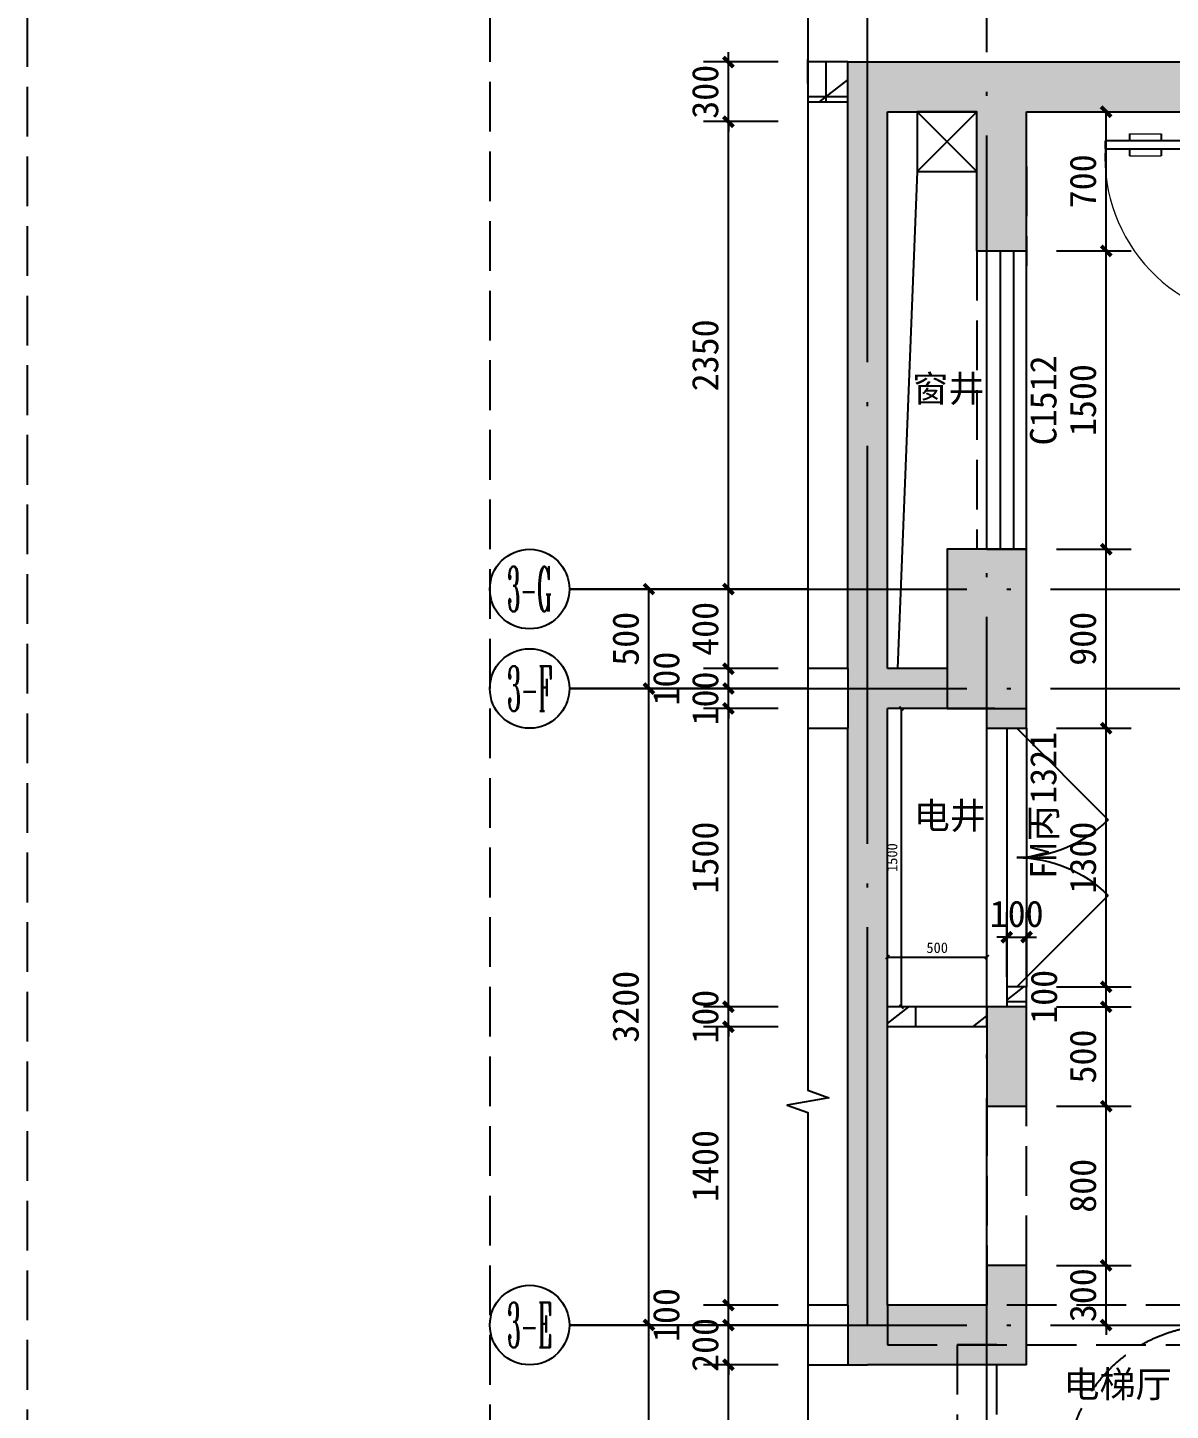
# Model space of a CAD drawing. Extents: x -10817 to 167545, y 26551 to 157048.
# Drawn here: x 433 to 6181, y 119745 to 126696 of the extents above; entities that cross this region are included whole.
import ezdxf
from ezdxf.enums import TextEntityAlignment as Align
from ezdxf.xclip import XClip

# ---------------------------------------------------------------- set-up
doc = ezdxf.new("R2010")
doc.units = 0
doc.header["$LTSCALE"] = 1000
doc.header["$MEASUREMENT"] = 0
doc.header["$XCLIPFRAME"] = 0
for name, pattern in [('3#-B1-墙体$0$DASH', [0.35, 0.25, -0.1]), ('DASH', [0.35, 0.25, -0.1]), ('DOTE', [2.42, 2, -0.2, 0.02, -0.2])]:
    doc.linetypes.add(name, pattern=pattern)
doc.layers.get('Defpoints').update_dxf_attribs({"color": 30, "linetype": 'DASH'})
for name, color, linetype in [('3#-B1-墙体$0$3#-B1$0$A-COLU-CONC-HATC', 204, 'Continuous'), ('3#-B1-墙体$0$3#-B1$0$A-DOOR', 51, 'Continuous'), ('3#-B1-墙体$0$3#-B1$0$A-WALL-CONC', 9, 'Continuous'), ('3#-B1-墙体$0$A-COLU-CONC', 7, 'Continuous'), ('3#-B1-墙体$0$A-COLU-CONC-HATC', 204, 'Continuous'), ('3#-B1-墙体$0$A-DOOR', 51, 'Continuous'), ('3#-B1-墙体$0$A-FLOR-UNDR', 177, 'Continuous'), ('3#-B1-墙体$0$A-WALL-BLOK', 131, 'Continuous'), ('3#-B1-墙体$0$A-WALL-CONC', 9, 'Continuous'), ('A-ANNO-AXIS-CIRC', 3, 'Continuous'), ('A-ANNO-AXIS-TEXT', 7, 'Continuous'), ('A-ANNO-DIMS', 3, 'Continuous'), ('A-ANNO-DOTE', 10, 'DOTE'), ('A-ANNO-SYMB', 3, 'Continuous'), ('A-ANNO-TEXT', 7, 'Continuous'), ('A-FLOR-UNDR', 177, 'Continuous'), ('AXIS_TEXT', 7, 'Continuous'), ('PUB_HATCH', 8, 'Continuous')]:
    doc.layers.add(name, color=color, linetype=linetype)
doc.styles.add('3#-B1-墙体$0$_TCH_DIM_T3', font='')
doc.styles.add('_TCH_AXIS', font='COMPLEX', dxfattribs={"bigfont": 'GBCBIG'})
doc.styles.add('_TCH_DIM', font='')
doc.styles.add('_TCH_DIM_T3', font='')
doc.styles.add('COMPLEX', font='COMPLEX')
doc.styles.get("Standard").update_dxf_attribs({"font": ''})
doc.styles.get('3#-B1-墙体$0$_TCH_DIM_T3').set_extended_font_data('SimSun')
doc.styles.get('_TCH_DIM').set_extended_font_data('SimSun')
doc.styles.get('_TCH_DIM_T3').set_extended_font_data('SimSun')
doc.styles.get('Standard').set_extended_font_data('SimSun')
doc.dimstyles.new('3#-B1-墙体$0$_TCH_ARCH&&20', dxfattribs={"dimtxt": 53.164557, "dimasz": 20, "dimexe": 50, "dimexo": 60, "dimgap": 20, "dimtad": 1, "dimdec": 0, "dimzin": 0, "dimdsep": 46, "dimtxsty": '3#-B1-墙体$0$_TCH_DIM_T3', "dimblk": '3#-B1-墙体$0$_ArchTick', "dimcen": 0.09, "dimclrt": 7, "dimazin": 2, "dimtfac": 1, "dimtdec": 0, "dimtix": 1, "dimtmove": 2, "dimatfit": 3, "dimfxl": 50, "dimtolj": 1, "dimtzin": 0, "dimarcsym": 0})
doc.dimstyles.new('_TCH_ARCH&&50', dxfattribs={"dimtxt": 132.911392, "dimasz": 50, "dimexe": 125, "dimexo": 150, "dimgap": 50, "dimtad": 1, "dimdec": 0, "dimzin": 0, "dimdsep": 46, "dimtxsty": '_TCH_DIM_T3', "dimblk": 'ARCHTICK', "dimcen": 0.09, "dimclrt": 7, "dimazin": 2, "dimtfac": 1, "dimtdec": 0, "dimtix": 1, "dimtmove": 2, "dimatfit": 3, "dimfxl": 50, "dimtolj": 1, "dimtzin": 0, "dimarcsym": 0})
pattern_1 = [(0, (0, 0), (0, 350), []), (37.875, (400, 0), (-169.6153, 218.0767), []), (90, (400, 0), (-450, 3e-14), [])]

# ---------------------------------------------------------------- blocks, each defined once
blk = doc.blocks.new('3#-B1-墙体$0$_ArchTick')
at = {"color": 0, "linetype": 'ByBlock', "const_width": 0.4}
blk.add_lwpolyline([(-0.5, -0.5), (0.5, 0.5)], dxfattribs=at)
blk = doc.blocks.new('*D1960')
at = {"layer": 'Defpoints', "color": 0, "linetype": 'Continuous', "lineweight": -2, "transparency": 16777216}
for p, q in [((29700, -1540), (29700, -1300)), ((30200, -1540), (30200, -1300)), ((29700, -1350), (30200, -1350))]:
    blk.add_line(p, q, dxfattribs=at)
at = {"layer": 'Defpoints', "color": 0, "linetype": 'Continuous', "transparency": 16777216}
for p in [(30200, -1350), (29700, -1600), (30200, -1600)]:
    blk.add_point(p, dxfattribs=at)
at = {"layer": 'Defpoints', "color": 0, "linetype": 'Continuous', "lineweight": -2, "transparency": 16777216, "xscale": 20, "yscale": 20, "zscale": 20, "rotation": 180}
blk.add_blockref('3#-B1-墙体$0$_ArchTick', (29700, -1350), dxfattribs=at)
at = {"layer": 'Defpoints', "color": 0, "linetype": 'Continuous', "lineweight": -2, "transparency": 16777216, "xscale": 20, "yscale": 20, "zscale": 20}
blk.add_blockref('3#-B1-墙体$0$_ArchTick', (30200, -1350), dxfattribs=at)
at = {"layer": 'Defpoints', "color": 7, "linetype": 'Continuous', "transparency": 16777216, "insert": (29950, -1303.4), "char_height": 53.16, "attachment_point": 5, "style": '3#-B1-墙体$0$_TCH_DIM_T3'}
blk.add_mtext('\\A1;500', dxfattribs=at)
blk = doc.blocks.new('*D1961')
at = {"layer": 'Defpoints', "color": 0, "linetype": 'Continuous', "lineweight": -2, "transparency": 16777216}
for p, q in [((30240, -100), (29720, -100)), ((29770, -1600), (29770, -100)), ((30240, -1600), (29720, -1600))]:
    blk.add_line(p, q, dxfattribs=at)
at = {"layer": 'Defpoints', "color": 0, "linetype": 'Continuous', "transparency": 16777216}
for p in [(29770, -100), (30300, -100), (30300, -1600)]:
    blk.add_point(p, dxfattribs=at)
at = {"layer": 'Defpoints', "color": 0, "linetype": 'Continuous', "lineweight": -2, "transparency": 16777216, "xscale": 20, "yscale": 20, "zscale": 20}
for p, rotation in [((29770, -100), 90), ((29770, -1600), 270)]:
    blk.add_blockref('3#-B1-墙体$0$_ArchTick', p, dxfattribs=dict(at, rotation=rotation))
at = {"layer": 'Defpoints', "color": 7, "linetype": 'Continuous', "transparency": 16777216, "insert": (29723.4, -850), "char_height": 53.16, "attachment_point": 5, "rotation": 90, "style": '3#-B1-墙体$0$_TCH_DIM_T3'}
blk.add_mtext('\\A1;1500', dxfattribs=at)
blk = doc.blocks.new('3#-B1-墙体$0$3#-B1$0$$DorLib2D$00000009')
for p, q in [((0.4129, 0.9053), (0.4129, 0.0807)), ((0.4541, 0.9053), (0.4129, 0.9053)), ((0.4541, 0.0807), (0.4541, 0.9053)), ((0.4129, 0.7822), (0.378, 0.7822)), ((0.489, 0.7822), (0.4541, 0.7822)), ((0.4129, 0.6235), (0.378, 0.6235)), ((0.489, 0.6235), (0.4541, 0.6235)), ((-0.4941, 0.0807), (-0.4529, 0.0807)), ((-0.4941, -0.0018), (-0.4941, 0.0807)), ((-0.4529, 0.0807), (-0.4529, 0.0395)), ((0.4129, 0.0807), (0.4541, 0.0807)), ((0.4953, 0.0807), (0.4541, 0.0807)), ((0.4541, 0.0807), (0.4541, 0.0395)), ((0.4953, -0.0018), (0.4953, 0.0807)), ((-0.4529, 0.0395), (-0.4117, 0.0395)), ((-0.4117, 0.0395), (-0.4117, -0.0018)), ((0.4541, 0.0395), (0.4129, 0.0395)), ((0.4129, 0.0395), (0.4129, -0.0018)), ((-0.4941, -0.0018), (-0.4941, -0.0018)), ((-0.4117, -0.0018), (-0.4941, -0.0018)), ((0.4129, -0.0018), (0.4953, -0.0018)), ((0.4953, -0.0018), (0.4953, -0.0018))]:
    blk.add_line(p, q)
at = {"lineweight": 13}
for p, q in [((0.378, 0.7822), (0.378, 0.6235)), ((0.489, 0.7822), (0.489, 0.6235))]:
    blk.add_line(p, q, dxfattribs=at)
blk.add_arc((0.3716, 0.0817), 0.8246, 87.13397, 180.07167, dxfattribs=at)
blk = doc.blocks.new('_FZH')
blk.add_lwpolyline([(-0.5, -0.5), (0.5, -0.5), (0.5, 0.5), (-0.5, 0.5)], close=True)
at = {"layer": 'PUB_HATCH'}
blk.add_solid([(-0.5, -0.5), (0.5, -0.5), (-0.5, 0.5), (0.5, 0.5)], dxfattribs=at)
blk = doc.blocks.new('3#-B1-墙体$0$3#-B1$0$$DorLib2D$00000011')
for p, q in [((-0.4667, 0.4709), (-0.4667, -0.0625)), ((-0.4667, 0.4709), (-0.4333, 0.4709)), ((-0.4333, 0.4709), (-0.4333, 0.0042)), ((0.4333, 0.4709), (0.4333, 0.0042)), ((0.4667, 0.4709), (0.4333, 0.4709)), ((0.4667, 0.4709), (0.4667, -0.0625)), ((-0.4833, 0.3962), (-0.4667, 0.3962)), ((-0.4167, 0.3962), (-0.4333, 0.3962)), ((0.4167, 0.3962), (0.4333, 0.3962)), ((0.4833, 0.3962), (0.4667, 0.3962)), ((-0.4833, 0.2346), (-0.4667, 0.2346)), ((-0.4167, 0.2346), (-0.4333, 0.2346)), ((0.4167, 0.2346), (0.4333, 0.2346)), ((0.4833, 0.2346), (0.4667, 0.2346)), ((-0.5, 0.0042), (-0.4333, 0.0042)), ((-0.5, 0.0042), (-0.5, -0.0625)), ((0.5, 0.0042), (0.4333, 0.0042)), ((0.5, 0.0042), (0.5, -0.0625)), ((-0.5, -0.0625), (-0.4667, -0.0625)), ((0.5, -0.0625), (0.4667, -0.0625))]:
    blk.add_line(p, q)
at = {"lineweight": 13}
for p, q in [((-0.4833, 0.3962), (-0.4833, 0.2346)), ((-0.4167, 0.3962), (-0.4167, 0.2346)), ((0.4167, 0.3962), (0.4167, 0.2346)), ((0.4833, 0.3962), (0.4833, 0.2346))]:
    blk.add_line(p, q, dxfattribs=at)
for centre, start, end in [((-0.4667, 0.0042), 0, 85.904), ((0.4667, 0.0042), 94.096, 180)]:
    blk.add_arc(centre, 0.4667, start, end, dxfattribs=at)
blk = doc.blocks.new('3#-B1-墙体$0$3#-B1$0$$DorLib2D$00000116')
at = {"color": 0}
for p, q in [((-0.5, 0), (-0.1464, 0.3536)), ((0.5, 0), (0.1464, 0.3536))]:
    blk.add_line(p, q, dxfattribs=at)
for centre, start, end in [((-0.5, 0), 0, 45), ((0.5, 0), 135, 180)]:
    blk.add_arc(centre, 0.5, start, end, dxfattribs=at)
blk = doc.blocks.new('3#-B1-墙体$0$3#-B1$0$$TCHSYS$WIN2D')
for p, q in [((-0.5, 0.5), (0.5, 0.5)), ((-0.5, 0.5), (-0.5, -0.5)), ((0.5, 0.5), (0.5, -0.5)), ((0.5, 0.1667), (-0.5, 0.1667)), ((0.5, -0.1667), (-0.5, -0.1667)), ((-0.5, -0.5), (0.5, -0.5))]:
    blk.add_line(p, q)
blk = doc.blocks.new('A$C60AE0A12')
at = {"layer": 'A-ANNO-DIMS'}
blk.add_lwpolyline([(-534.1, 423.4), (534.1, 1476.6)], dxfattribs=at)
for points in [[(462.9, 1406.4, 33, 0, 0), (534.1, 1476.6, 0, 0, 0)], [(-462.9, 493.6, 33, 0, 0), (-534.1, 423.4, 0, 0, 0)]]:
    blk.add_lwpolyline(points, format="xyseb", dxfattribs=at)
at = {"layer": 'A-FLOR-UNDR', "linetype": 'DASH'}
blk.add_circle((0, 950, 0), 750, dxfattribs=at)
at = {"layer": 'A-ANNO-DIMS', "color": 7, "style": '_TCH_DIM'}
blk.add_text('D=1500', height=132.91, rotation=44.59468, dxfattribs=at).set_placement((-232, 791.5, 0))
blk = doc.blocks.new('_ArchTick')
at = {"color": 0, "linetype": 'ByBlock', "const_width": 0.4}
blk.add_lwpolyline([(-0.5, -0.5), (0.5, 0.5)], dxfattribs=at)
blk = doc.blocks.new('*D3394')
at = {"layer": 'A-ANNO-DIMS', "color": 0, "lineweight": -2, "transparency": 16777216}
for p, q in [((3808.1, 120173.5), (3433.1, 120173.5)), ((3558.1, 118573.5), (3558.1, 120173.5)), ((3808.1, 118573.5), (3433.1, 118573.5))]:
    blk.add_line(p, q, dxfattribs=at)
at = {"layer": 'Defpoints', "color": 0, "transparency": 16777216}
for p in [(3558.1, 120173.5), (3958.1, 120173.5), (3958.1, 118573.5)]:
    blk.add_point(p, dxfattribs=at)
at = {"layer": 'A-ANNO-DIMS', "color": 0, "lineweight": -2, "transparency": 16777216, "xscale": 50, "yscale": 50, "zscale": 50}
for p, rotation in [((3558.1, 120173.5), 90), ((3558.1, 118573.5), 270)]:
    blk.add_blockref('_ArchTick', p, dxfattribs=dict(at, rotation=rotation))
at = {"layer": 'A-ANNO-DIMS', "color": 7, "transparency": 16777216, "insert": (3441.7, 119373.5), "char_height": 132.91, "attachment_point": 5, "rotation": 90, "style": '_TCH_DIM_T3'}
blk.add_mtext('\\A1;1600', dxfattribs=at)
blk = doc.blocks.new('*D3395')
at = {"layer": 'A-ANNO-DIMS', "color": 0, "lineweight": -2, "transparency": 16777216}
for p, q in [((3808.1, 123373.5), (3433.1, 123373.5)), ((3558.1, 120173.5), (3558.1, 123373.5)), ((3808.1, 120173.5), (3433.1, 120173.5))]:
    blk.add_line(p, q, dxfattribs=at)
at = {"layer": 'Defpoints', "color": 0, "transparency": 16777216}
for p in [(3558.1, 123373.5), (3958.1, 123373.5), (3958.1, 120173.5)]:
    blk.add_point(p, dxfattribs=at)
at = {"layer": 'A-ANNO-DIMS', "color": 0, "lineweight": -2, "transparency": 16777216, "xscale": 50, "yscale": 50, "zscale": 50}
for p, rotation in [((3558.1, 123373.5), 90), ((3558.1, 120173.5), 270)]:
    blk.add_blockref('_ArchTick', p, dxfattribs=dict(at, rotation=rotation))
at = {"layer": 'A-ANNO-DIMS', "color": 7, "transparency": 16777216, "insert": (3441.7, 121773.5), "char_height": 132.91, "attachment_point": 5, "rotation": 90, "style": '_TCH_DIM_T3'}
blk.add_mtext('\\A1;3200', dxfattribs=at)
blk = doc.blocks.new('*D3396')
at = {"layer": 'A-ANNO-DIMS', "color": 0, "lineweight": -2, "transparency": 16777216}
for p, q in [((3808.1, 123873.5), (3433.1, 123873.5)), ((3558.1, 123373.5), (3558.1, 123873.5)), ((3808.1, 123373.5), (3433.1, 123373.5))]:
    blk.add_line(p, q, dxfattribs=at)
at = {"layer": 'Defpoints', "color": 0, "transparency": 16777216}
for p in [(3558.1, 123873.5), (3958.1, 123873.5), (3958.1, 123373.5)]:
    blk.add_point(p, dxfattribs=at)
at = {"layer": 'A-ANNO-DIMS', "color": 0, "lineweight": -2, "transparency": 16777216, "xscale": 50, "yscale": 50, "zscale": 50}
for p, rotation in [((3558.1, 123873.5), 90), ((3558.1, 123373.5), 270)]:
    blk.add_blockref('_ArchTick', p, dxfattribs=dict(at, rotation=rotation))
at = {"layer": 'A-ANNO-DIMS', "color": 7, "transparency": 16777216, "insert": (3441.7, 123623.5), "char_height": 132.91, "attachment_point": 5, "rotation": 90, "style": '_TCH_DIM_T3'}
blk.add_mtext('\\A1;500', dxfattribs=at)
blk = doc.blocks.new('*D3435')
at = {"layer": 'A-ANNO-DIMS', "color": 0, "lineweight": -2, "transparency": 16777216}
for p, q in [((4208.1, 119973.5), (3833.1, 119973.5)), ((3958.1, 118673.5), (3958.1, 119973.5)), ((4208.1, 118673.5), (3833.1, 118673.5))]:
    blk.add_line(p, q, dxfattribs=at)
at = {"layer": 'Defpoints', "color": 0, "transparency": 16777216}
for p in [(3958.1, 119973.5), (4358.1, 119973.5), (4358.1, 118673.5)]:
    blk.add_point(p, dxfattribs=at)
at = {"layer": 'A-ANNO-DIMS', "color": 0, "lineweight": -2, "transparency": 16777216, "xscale": 50, "yscale": 50, "zscale": 50}
for p, rotation in [((3958.1, 119973.5), 90), ((3958.1, 118673.5), 270)]:
    blk.add_blockref('_ArchTick', p, dxfattribs=dict(at, rotation=rotation))
at = {"layer": 'A-ANNO-DIMS', "color": 7, "transparency": 16777216, "insert": (3841.7, 119323.5), "char_height": 132.91, "attachment_point": 5, "rotation": 90, "style": '_TCH_DIM_T3'}
blk.add_mtext('\\A1;1300', dxfattribs=at)
blk = doc.blocks.new('*D3436')
at = {"layer": 'A-ANNO-DIMS', "color": 0, "lineweight": -2, "transparency": 16777216}
for p, q in [((3958.1, 120173.5), (3958.1, 120223.5)), ((4208.1, 120173.5), (3833.1, 120173.5)), ((3958.1, 119973.5), (3958.1, 120173.5)), ((4208.1, 119973.5), (3833.1, 119973.5)), ((3958.1, 119973.5), (3958.1, 119923.5))]:
    blk.add_line(p, q, dxfattribs=at)
at = {"layer": 'Defpoints', "color": 0, "transparency": 16777216}
for p in [(3958.1, 120173.5), (4358.1, 120173.5), (4358.1, 119973.5)]:
    blk.add_point(p, dxfattribs=at)
at = {"layer": 'A-ANNO-DIMS', "color": 0, "lineweight": -2, "transparency": 16777216, "xscale": 50, "yscale": 50, "zscale": 50}
for p, rotation in [((3958.1, 120173.5), 270), ((3958.1, 119973.5), 90)]:
    blk.add_blockref('_ArchTick', p, dxfattribs=dict(at, rotation=rotation))
at = {"layer": 'A-ANNO-DIMS', "color": 7, "transparency": 16777216, "insert": (3841.7, 120073.5), "char_height": 132.91, "attachment_point": 5, "rotation": 90, "style": '_TCH_DIM_T3'}
blk.add_mtext('\\A1;200', dxfattribs=at)
blk = doc.blocks.new('*D3437')
at = {"layer": 'A-ANNO-DIMS', "color": 0, "lineweight": -2, "transparency": 16777216}
for p, q in [((4208.1, 120273.5), (3833.1, 120273.5)), ((3958.1, 120173.5), (3958.1, 120273.5)), ((4208.1, 120173.5), (3833.1, 120173.5))]:
    blk.add_line(p, q, dxfattribs=at)
at = {"layer": 'Defpoints', "color": 0, "transparency": 16777216}
for p in [(3958.1, 120273.5), (4358.1, 120273.5), (4358.1, 120173.5)]:
    blk.add_point(p, dxfattribs=at)
at = {"layer": 'A-ANNO-DIMS', "color": 0, "lineweight": -2, "transparency": 16777216, "xscale": 50, "yscale": 50, "zscale": 50}
for p, rotation in [((3958.1, 120273.5), 90), ((3958.1, 120173.5), 270)]:
    blk.add_blockref('_ArchTick', p, dxfattribs=dict(at, rotation=rotation))
at = {"layer": 'A-ANNO-DIMS', "color": 7, "transparency": 16777216, "insert": (3645.6, 120223.5), "char_height": 132.91, "attachment_point": 5, "rotation": 90, "style": '_TCH_DIM_T3'}
blk.add_mtext('\\A1;100', dxfattribs=at)
blk = doc.blocks.new('*D3438')
at = {"layer": 'A-ANNO-DIMS', "color": 0, "lineweight": -2, "transparency": 16777216}
for p, q in [((4208.1, 121673.5), (3833.1, 121673.5)), ((3958.1, 120273.5), (3958.1, 121673.5)), ((4208.1, 120273.5), (3833.1, 120273.5))]:
    blk.add_line(p, q, dxfattribs=at)
at = {"layer": 'Defpoints', "color": 0, "transparency": 16777216}
for p in [(3958.1, 121673.5), (4358.1, 121673.5), (4358.1, 120273.5)]:
    blk.add_point(p, dxfattribs=at)
at = {"layer": 'A-ANNO-DIMS', "color": 0, "lineweight": -2, "transparency": 16777216, "xscale": 50, "yscale": 50, "zscale": 50}
for p, rotation in [((3958.1, 121673.5), 90), ((3958.1, 120273.5), 270)]:
    blk.add_blockref('_ArchTick', p, dxfattribs=dict(at, rotation=rotation))
at = {"layer": 'A-ANNO-DIMS', "color": 7, "transparency": 16777216, "insert": (3841.7, 120973.5), "char_height": 132.91, "attachment_point": 5, "rotation": 90, "style": '_TCH_DIM_T3'}
blk.add_mtext('\\A1;1400', dxfattribs=at)
blk = doc.blocks.new('*D3439')
at = {"layer": 'A-ANNO-DIMS', "color": 0, "lineweight": -2, "transparency": 16777216}
for p, q in [((3958.1, 121773.5), (3958.1, 121823.5)), ((4208.1, 121773.5), (3833.1, 121773.5)), ((3958.1, 121673.5), (3958.1, 121773.5)), ((4208.1, 121673.5), (3833.1, 121673.5)), ((3958.1, 121673.5), (3958.1, 121623.5))]:
    blk.add_line(p, q, dxfattribs=at)
at = {"layer": 'Defpoints', "color": 0, "transparency": 16777216}
for p in [(3958.1, 121773.5), (4358.1, 121773.5), (4358.1, 121673.5)]:
    blk.add_point(p, dxfattribs=at)
at = {"layer": 'A-ANNO-DIMS', "color": 0, "lineweight": -2, "transparency": 16777216, "xscale": 50, "yscale": 50, "zscale": 50}
for p, rotation in [((3958.1, 121773.5), 270), ((3958.1, 121673.5), 90)]:
    blk.add_blockref('_ArchTick', p, dxfattribs=dict(at, rotation=rotation))
at = {"layer": 'A-ANNO-DIMS', "color": 7, "transparency": 16777216, "insert": (3841.7, 121723.5), "char_height": 132.91, "attachment_point": 5, "rotation": 90, "style": '_TCH_DIM_T3'}
blk.add_mtext('\\A1;100', dxfattribs=at)
blk = doc.blocks.new('*D3440')
at = {"layer": 'A-ANNO-DIMS', "color": 0, "lineweight": -2, "transparency": 16777216}
for p, q in [((4208.1, 123273.5), (3833.1, 123273.5)), ((3958.1, 121773.5), (3958.1, 123273.5)), ((4208.1, 121773.5), (3833.1, 121773.5))]:
    blk.add_line(p, q, dxfattribs=at)
at = {"layer": 'Defpoints', "color": 0, "transparency": 16777216}
for p in [(3958.1, 123273.5), (4358.1, 123273.5), (4358.1, 121773.5)]:
    blk.add_point(p, dxfattribs=at)
at = {"layer": 'A-ANNO-DIMS', "color": 0, "lineweight": -2, "transparency": 16777216, "xscale": 50, "yscale": 50, "zscale": 50}
for p, rotation in [((3958.1, 123273.5), 90), ((3958.1, 121773.5), 270)]:
    blk.add_blockref('_ArchTick', p, dxfattribs=dict(at, rotation=rotation))
at = {"layer": 'A-ANNO-DIMS', "color": 7, "transparency": 16777216, "insert": (3841.7, 122523.5), "char_height": 132.91, "attachment_point": 5, "rotation": 90, "style": '_TCH_DIM_T3'}
blk.add_mtext('\\A1;1500', dxfattribs=at)
blk = doc.blocks.new('*D3441')
at = {"layer": 'A-ANNO-DIMS', "color": 0, "lineweight": -2, "transparency": 16777216}
for p, q in [((3958.1, 123373.5), (3958.1, 123423.5)), ((4208.1, 123373.5), (3833.1, 123373.5)), ((3958.1, 123273.5), (3958.1, 123373.5)), ((4208.1, 123273.5), (3833.1, 123273.5)), ((3958.1, 123273.5), (3958.1, 123223.5))]:
    blk.add_line(p, q, dxfattribs=at)
at = {"layer": 'Defpoints', "color": 0, "transparency": 16777216}
for p in [(3958.1, 123373.5), (4358.1, 123373.5), (4358.1, 123273.5)]:
    blk.add_point(p, dxfattribs=at)
at = {"layer": 'A-ANNO-DIMS', "color": 0, "lineweight": -2, "transparency": 16777216, "xscale": 50, "yscale": 50, "zscale": 50}
for p, rotation in [((3958.1, 123373.5), 270), ((3958.1, 123273.5), 90)]:
    blk.add_blockref('_ArchTick', p, dxfattribs=dict(at, rotation=rotation))
at = {"layer": 'A-ANNO-DIMS', "color": 7, "transparency": 16777216, "insert": (3841.7, 123323.5), "char_height": 132.91, "attachment_point": 5, "rotation": 90, "style": '_TCH_DIM_T3'}
blk.add_mtext('\\A1;100', dxfattribs=at)
blk = doc.blocks.new('*D3442')
at = {"layer": 'A-ANNO-DIMS', "color": 0, "lineweight": -2, "transparency": 16777216}
for p, q in [((4208.1, 123473.5), (3833.1, 123473.5)), ((3958.1, 123373.5), (3958.1, 123473.5)), ((4208.1, 123373.5), (3833.1, 123373.5))]:
    blk.add_line(p, q, dxfattribs=at)
at = {"layer": 'Defpoints', "color": 0, "transparency": 16777216}
for p in [(3958.1, 123473.5), (4358.1, 123473.5), (4358.1, 123373.5)]:
    blk.add_point(p, dxfattribs=at)
at = {"layer": 'A-ANNO-DIMS', "color": 0, "lineweight": -2, "transparency": 16777216, "xscale": 50, "yscale": 50, "zscale": 50}
for p, rotation in [((3958.1, 123473.5), 90), ((3958.1, 123373.5), 270)]:
    blk.add_blockref('_ArchTick', p, dxfattribs=dict(at, rotation=rotation))
at = {"layer": 'A-ANNO-DIMS', "color": 7, "transparency": 16777216, "insert": (3645.6, 123423.5), "char_height": 132.91, "attachment_point": 5, "rotation": 90, "style": '_TCH_DIM_T3'}
blk.add_mtext('\\A1;100', dxfattribs=at)
blk = doc.blocks.new('*D3443')
at = {"layer": 'A-ANNO-DIMS', "color": 0, "lineweight": -2, "transparency": 16777216}
for p, q in [((4208.1, 123873.5), (3833.1, 123873.5)), ((3958.1, 123473.5), (3958.1, 123873.5)), ((4208.1, 123473.5), (3833.1, 123473.5))]:
    blk.add_line(p, q, dxfattribs=at)
at = {"layer": 'Defpoints', "color": 0, "transparency": 16777216}
for p in [(3958.1, 123873.5), (4358.1, 123873.5), (4358.1, 123473.5)]:
    blk.add_point(p, dxfattribs=at)
at = {"layer": 'A-ANNO-DIMS', "color": 0, "lineweight": -2, "transparency": 16777216, "xscale": 50, "yscale": 50, "zscale": 50}
for p, rotation in [((3958.1, 123873.5), 90), ((3958.1, 123473.5), 270)]:
    blk.add_blockref('_ArchTick', p, dxfattribs=dict(at, rotation=rotation))
at = {"layer": 'A-ANNO-DIMS', "color": 7, "transparency": 16777216, "insert": (3841.7, 123673.5), "char_height": 132.91, "attachment_point": 5, "rotation": 90, "style": '_TCH_DIM_T3'}
blk.add_mtext('\\A1;400', dxfattribs=at)
blk = doc.blocks.new('*D3444')
at = {"layer": 'A-ANNO-DIMS', "color": 0, "lineweight": -2, "transparency": 16777216}
for p, q in [((4208.1, 126223.5), (3833.1, 126223.5)), ((3958.1, 123873.5), (3958.1, 126223.5)), ((4208.1, 123873.5), (3833.1, 123873.5))]:
    blk.add_line(p, q, dxfattribs=at)
at = {"layer": 'Defpoints', "color": 0, "transparency": 16777216}
for p in [(3958.1, 126223.5), (4358.1, 126223.5), (4358.1, 123873.5)]:
    blk.add_point(p, dxfattribs=at)
at = {"layer": 'A-ANNO-DIMS', "color": 0, "lineweight": -2, "transparency": 16777216, "xscale": 50, "yscale": 50, "zscale": 50}
for p, rotation in [((3958.1, 126223.5), 90), ((3958.1, 123873.5), 270)]:
    blk.add_blockref('_ArchTick', p, dxfattribs=dict(at, rotation=rotation))
at = {"layer": 'A-ANNO-DIMS', "color": 7, "transparency": 16777216, "insert": (3841.7, 125048.5), "char_height": 132.91, "attachment_point": 5, "rotation": 90, "style": '_TCH_DIM_T3'}
blk.add_mtext('\\A1;2350', dxfattribs=at)
blk = doc.blocks.new('*D3445')
at = {"layer": 'A-ANNO-DIMS', "color": 0, "lineweight": -2, "transparency": 16777216}
for p, q in [((4208.1, 126523.5), (3833.1, 126523.5)), ((3958.1, 126523.5), (3958.1, 126573.5)), ((3958.1, 126223.5), (3958.1, 126523.5)), ((4208.1, 126223.5), (3833.1, 126223.5)), ((3958.1, 126223.5), (3958.1, 126173.5))]:
    blk.add_line(p, q, dxfattribs=at)
at = {"layer": 'Defpoints', "color": 0, "transparency": 16777216}
for p in [(3958.1, 126523.5), (4358.1, 126523.5), (4358.1, 126223.5)]:
    blk.add_point(p, dxfattribs=at)
at = {"layer": 'A-ANNO-DIMS', "color": 0, "lineweight": -2, "transparency": 16777216, "xscale": 50, "yscale": 50, "zscale": 50}
for p, rotation in [((3958.1, 126523.5), 270), ((3958.1, 126223.5), 90)]:
    blk.add_blockref('_ArchTick', p, dxfattribs=dict(at, rotation=rotation))
at = {"layer": 'A-ANNO-DIMS', "color": 7, "transparency": 16777216, "insert": (3841.7, 126373.5), "char_height": 132.91, "attachment_point": 5, "rotation": 90, "style": '_TCH_DIM_T3'}
blk.add_mtext('\\A1;300', dxfattribs=at)
blk = doc.blocks.new('*D3446')
at = {"layer": 'A-ANNO-DIMS', "color": 0, "lineweight": -2, "transparency": 16777216}
for p, q in [((5358.1, 121923.5), (5358.1, 122248.5)), ((5458.1, 121923.5), (5458.1, 122248.5)), ((5358.1, 122123.5), (5308.1, 122123.5)), ((5358.1, 122123.5), (5458.1, 122123.5)), ((5458.1, 122123.5), (5508.1, 122123.5))]:
    blk.add_line(p, q, dxfattribs=at)
at = {"layer": 'Defpoints', "color": 0, "transparency": 16777216}
for p in [(5458.1, 122123.5), (5358.1, 121773.5), (5458.1, 121773.5)]:
    blk.add_point(p, dxfattribs=at)
at = {"layer": 'A-ANNO-DIMS', "color": 0, "lineweight": -2, "transparency": 16777216, "xscale": 50, "yscale": 50, "zscale": 50}
blk.add_blockref('_ArchTick', (5358.1, 122123.5), dxfattribs=at)
at = {"layer": 'A-ANNO-DIMS', "color": 0, "lineweight": -2, "transparency": 16777216, "xscale": 50, "yscale": 50, "zscale": 50, "rotation": 180}
blk.add_blockref('_ArchTick', (5458.1, 122123.5), dxfattribs=at)
at = {"layer": 'A-ANNO-DIMS', "color": 7, "transparency": 16777216, "insert": (5408.1, 122240), "char_height": 132.91, "attachment_point": 5, "style": '_TCH_DIM_T3'}
blk.add_mtext('\\A1;100', dxfattribs=at)
blk = doc.blocks.new('*D3447')
at = {"layer": 'A-ANNO-DIMS', "color": 0, "lineweight": -2, "transparency": 16777216}
for p, q in [((5608.1, 120473.5), (5983.1, 120473.5)), ((5858.1, 120473.5), (5858.1, 120523.5)), ((5858.1, 120173.5), (5858.1, 120473.5)), ((5608.1, 120173.5), (5983.1, 120173.5)), ((5858.1, 120173.5), (5858.1, 120123.5))]:
    blk.add_line(p, q, dxfattribs=at)
at = {"layer": 'Defpoints', "color": 0, "transparency": 16777216}
for p in [(5458.1, 120473.5), (5858.1, 120473.5), (5458.1, 120173.5)]:
    blk.add_point(p, dxfattribs=at)
at = {"layer": 'A-ANNO-DIMS', "color": 0, "lineweight": -2, "transparency": 16777216, "xscale": 50, "yscale": 50, "zscale": 50}
for p, rotation in [((5858.1, 120473.5), 270), ((5858.1, 120173.5), 90)]:
    blk.add_blockref('_ArchTick', p, dxfattribs=dict(at, rotation=rotation))
at = {"layer": 'A-ANNO-DIMS', "color": 7, "transparency": 16777216, "insert": (5741.7, 120323.5), "char_height": 132.91, "attachment_point": 5, "rotation": 90, "style": '_TCH_DIM_T3'}
blk.add_mtext('\\A1;300', dxfattribs=at)
blk = doc.blocks.new('*D3448')
at = {"layer": 'A-ANNO-DIMS', "color": 0, "lineweight": -2, "transparency": 16777216}
for p, q in [((5608.1, 121273.5), (5983.1, 121273.5)), ((5858.1, 120473.5), (5858.1, 121273.5)), ((5608.1, 120473.5), (5983.1, 120473.5))]:
    blk.add_line(p, q, dxfattribs=at)
at = {"layer": 'Defpoints', "color": 0, "transparency": 16777216}
for p in [(5458.1, 121273.5), (5858.1, 121273.5), (5458.1, 120473.5)]:
    blk.add_point(p, dxfattribs=at)
at = {"layer": 'A-ANNO-DIMS', "color": 0, "lineweight": -2, "transparency": 16777216, "xscale": 50, "yscale": 50, "zscale": 50}
for p, rotation in [((5858.1, 121273.5), 90), ((5858.1, 120473.5), 270)]:
    blk.add_blockref('_ArchTick', p, dxfattribs=dict(at, rotation=rotation))
at = {"layer": 'A-ANNO-DIMS', "color": 7, "transparency": 16777216, "insert": (5741.7, 120873.5), "char_height": 132.91, "attachment_point": 5, "rotation": 90, "style": '_TCH_DIM_T3'}
blk.add_mtext('\\A1;800', dxfattribs=at)
blk = doc.blocks.new('*D3449')
at = {"layer": 'A-ANNO-DIMS', "color": 0, "lineweight": -2, "transparency": 16777216}
for p, q in [((5608.1, 121773.5), (5983.1, 121773.5)), ((5858.1, 121273.5), (5858.1, 121773.5)), ((5608.1, 121273.5), (5983.1, 121273.5))]:
    blk.add_line(p, q, dxfattribs=at)
at = {"layer": 'Defpoints', "color": 0, "transparency": 16777216}
for p in [(5458.1, 121773.5), (5858.1, 121773.5), (5458.1, 121273.5)]:
    blk.add_point(p, dxfattribs=at)
at = {"layer": 'A-ANNO-DIMS', "color": 0, "lineweight": -2, "transparency": 16777216, "xscale": 50, "yscale": 50, "zscale": 50}
for p, rotation in [((5858.1, 121773.5), 90), ((5858.1, 121273.5), 270)]:
    blk.add_blockref('_ArchTick', p, dxfattribs=dict(at, rotation=rotation))
at = {"layer": 'A-ANNO-DIMS', "color": 7, "transparency": 16777216, "insert": (5741.7, 121523.5), "char_height": 132.91, "attachment_point": 5, "rotation": 90, "style": '_TCH_DIM_T3'}
blk.add_mtext('\\A1;500', dxfattribs=at)
blk = doc.blocks.new('*D3450')
at = {"layer": 'A-ANNO-DIMS', "color": 0, "lineweight": -2, "transparency": 16777216}
for p, q in [((5608.1, 121873.5), (5983.1, 121873.5)), ((5858.1, 121773.5), (5858.1, 121873.5)), ((5608.1, 121773.5), (5983.1, 121773.5))]:
    blk.add_line(p, q, dxfattribs=at)
at = {"layer": 'Defpoints', "color": 0, "transparency": 16777216}
for p in [(5458.1, 121873.5), (5858.1, 121873.5), (5458.1, 121773.5)]:
    blk.add_point(p, dxfattribs=at)
at = {"layer": 'A-ANNO-DIMS', "color": 0, "lineweight": -2, "transparency": 16777216, "xscale": 50, "yscale": 50, "zscale": 50}
for p, rotation in [((5858.1, 121873.5), 90), ((5858.1, 121773.5), 270)]:
    blk.add_blockref('_ArchTick', p, dxfattribs=dict(at, rotation=rotation))
at = {"layer": 'A-ANNO-DIMS', "color": 7, "transparency": 16777216, "insert": (5545.6, 121823.5), "char_height": 132.91, "attachment_point": 5, "rotation": 90, "style": '_TCH_DIM_T3'}
blk.add_mtext('\\A1;100', dxfattribs=at)
blk = doc.blocks.new('*D3451')
at = {"layer": 'A-ANNO-DIMS', "color": 0, "lineweight": -2, "transparency": 16777216}
for p, q in [((5608.1, 123173.5), (5983.1, 123173.5)), ((5858.1, 121873.5), (5858.1, 123173.5)), ((5608.1, 121873.5), (5983.1, 121873.5))]:
    blk.add_line(p, q, dxfattribs=at)
at = {"layer": 'Defpoints', "color": 0, "transparency": 16777216}
for p in [(5458.1, 123173.5), (5858.1, 123173.5), (5458.1, 121873.5)]:
    blk.add_point(p, dxfattribs=at)
at = {"layer": 'A-ANNO-DIMS', "color": 0, "lineweight": -2, "transparency": 16777216, "xscale": 50, "yscale": 50, "zscale": 50}
for p, rotation in [((5858.1, 123173.5), 90), ((5858.1, 121873.5), 270)]:
    blk.add_blockref('_ArchTick', p, dxfattribs=dict(at, rotation=rotation))
at = {"layer": 'A-ANNO-DIMS', "color": 7, "transparency": 16777216, "insert": (5741.7, 122523.5), "char_height": 132.91, "attachment_point": 5, "rotation": 90, "style": '_TCH_DIM_T3'}
blk.add_mtext('\\A1;1300', dxfattribs=at)
blk = doc.blocks.new('*D3452')
at = {"layer": 'A-ANNO-DIMS', "color": 0, "lineweight": -2, "transparency": 16777216}
for p, q in [((5608.1, 124073.5), (5983.1, 124073.5)), ((5858.1, 123173.5), (5858.1, 124073.5)), ((5608.1, 123173.5), (5983.1, 123173.5))]:
    blk.add_line(p, q, dxfattribs=at)
at = {"layer": 'Defpoints', "color": 0, "transparency": 16777216}
for p in [(5458.1, 124073.5), (5858.1, 124073.5), (5458.1, 123173.5)]:
    blk.add_point(p, dxfattribs=at)
at = {"layer": 'A-ANNO-DIMS', "color": 0, "lineweight": -2, "transparency": 16777216, "xscale": 50, "yscale": 50, "zscale": 50}
for p, rotation in [((5858.1, 124073.5), 90), ((5858.1, 123173.5), 270)]:
    blk.add_blockref('_ArchTick', p, dxfattribs=dict(at, rotation=rotation))
at = {"layer": 'A-ANNO-DIMS', "color": 7, "transparency": 16777216, "insert": (5741.7, 123623.5), "char_height": 132.91, "attachment_point": 5, "rotation": 90, "style": '_TCH_DIM_T3'}
blk.add_mtext('\\A1;900', dxfattribs=at)
blk = doc.blocks.new('*D3453')
at = {"layer": 'A-ANNO-DIMS', "color": 0, "lineweight": -2, "transparency": 16777216}
for p, q in [((5608.1, 125573.5), (5983.1, 125573.5)), ((5858.1, 124073.5), (5858.1, 125573.5)), ((5608.1, 124073.5), (5983.1, 124073.5))]:
    blk.add_line(p, q, dxfattribs=at)
at = {"layer": 'Defpoints', "color": 0, "transparency": 16777216}
for p in [(5458.1, 125573.5), (5858.1, 125573.5), (5458.1, 124073.5)]:
    blk.add_point(p, dxfattribs=at)
at = {"layer": 'A-ANNO-DIMS', "color": 0, "lineweight": -2, "transparency": 16777216, "xscale": 50, "yscale": 50, "zscale": 50}
for p, rotation in [((5858.1, 125573.5), 90), ((5858.1, 124073.5), 270)]:
    blk.add_blockref('_ArchTick', p, dxfattribs=dict(at, rotation=rotation))
at = {"layer": 'A-ANNO-DIMS', "color": 7, "transparency": 16777216, "insert": (5741.7, 124823.5), "char_height": 132.91, "attachment_point": 5, "rotation": 90, "style": '_TCH_DIM_T3'}
blk.add_mtext('\\A1;1500', dxfattribs=at)
blk = doc.blocks.new('*D3454')
at = {"layer": 'A-ANNO-DIMS', "color": 0, "lineweight": -2, "transparency": 16777216}
for p, q in [((5608.1, 126273.5), (5983.1, 126273.5)), ((5858.1, 125573.5), (5858.1, 126273.5)), ((5608.1, 125573.5), (5983.1, 125573.5))]:
    blk.add_line(p, q, dxfattribs=at)
at = {"layer": 'Defpoints', "color": 0, "transparency": 16777216}
for p in [(5458.1, 126273.5), (5858.1, 126273.5), (5458.1, 125573.5)]:
    blk.add_point(p, dxfattribs=at)
at = {"layer": 'A-ANNO-DIMS', "color": 0, "lineweight": -2, "transparency": 16777216, "xscale": 50, "yscale": 50, "zscale": 50}
for p, rotation in [((5858.1, 126273.5), 90), ((5858.1, 125573.5), 270)]:
    blk.add_blockref('_ArchTick', p, dxfattribs=dict(at, rotation=rotation))
at = {"layer": 'A-ANNO-DIMS', "color": 7, "transparency": 16777216, "insert": (5741.7, 125923.5), "char_height": 132.91, "attachment_point": 5, "rotation": 90, "style": '_TCH_DIM_T3'}
blk.add_mtext('\\A1;700', dxfattribs=at)
blk = doc.blocks.new('_AXISO')
blk.add_circle((0, 0), 0.5)
at = {"layer": 'AXIS_TEXT', "style": 'COMPLEX', "width": 1.041667}
blk.add_attdef('A', text='', height=0.56, dxfattribs=at).set_placement((-0.25, -0.28), (0.25, -0.28), align=Align.FIT)
blk = doc.blocks.new('3#-B1-墙体')
at = {"layer": '3#-B1-墙体$0$3#-B1$0$A-COLU-CONC-HATC'}
for points in [[(29500, 100), (29500, -200), (29600, -25)], [(30000, -100), (30000, 100), (29700, 100), (29600, -25), (29700, -100)], [(29500, -3100), (29500, -3400), (29600, -3400), (29600, -3200)], [(30400, -3400), (30200, -3100), (29700, -3100), (29600, -3200), (29600, -3400)]]:
    blk.add_hatch(color=256, dxfattribs=at).paths.add_polyline_path(points)
at = {"layer": '3#-B1-墙体$0$A-COLU-CONC-HATC'}
h = blk.add_hatch(dxfattribs=at)
h.set_pattern_fill('空心砖', color=256, scale=100, style=0)
h.set_pattern_definition(pattern_1)
h.paths.add_polyline_path([(29500, 3150), (29300, 3150), (29300, 2950), (29500, 2950)])
for points in [[(29500, 3150), (29700, 2900), (30150, 2900), (30283.3, 2983.3), (30300, 3150)], [(29600, -25), (29700, 100), (29700, 2900), (29500, 3150), (29500, 100)], [(30283.3, 2983.3), (30400, 2900), (33000, 2900), (33250, 3150), (30300, 3150)], [(30400, 2200), (30400, 2900), (30283.3, 2983.3), (30150, 2900), (30150, 2200)], [(29500, -1600), (29700, -1600), (29700, -100), (29600, -25), (29500, -200)], [(30400, -100), (30200, -100), (30200, -200), (30400, -200)], [(29600, -3200), (29700, -3100), (29700, -1600), (29500, -1600), (29500, -3100)], [(30200, -1600), (30200, -2100), (30400, -2100), (30400, -1600)], [(30400, -3400), (30400, -2900), (30200, -2900), (30200, -3100)]]:
    blk.add_hatch(color=256, dxfattribs=at).paths.add_polyline_path(points)
h = blk.add_hatch(dxfattribs=at)
h.set_pattern_fill('空心砖', color=256, scale=100, style=0)
h.set_pattern_definition(pattern_1)
h.paths.add_polyline_path([(30400, -1600), (30400, -1500), (30300, -1500), (30300, -1600)])
h = blk.add_hatch(dxfattribs=at)
h.set_pattern_fill('空心砖', color=256, scale=100, style=0)
h.set_pattern_definition(pattern_1)
h.paths.add_polyline_path([(30200, -1600), (29700, -1600), (29700, -1700), (30200, -1700)])
at = {"layer": '3#-B1-墙体$0$3#-B1$0$A-DOOR', "linetype": 'DASH'}
for p, q in [((29500, 100), (28000, 100)), ((28000, -200), (29500, -200)), ((29500, -3100), (28000, -3100)), ((28000, -3400), (29500, -3400))]:
    blk.add_line(p, q, dxfattribs=at)
at = {"layer": '3#-B1-墙体$0$3#-B1$0$A-WALL-CONC'}
for p, q in [((29500, 100), (29500, -200)), ((30000, 100), (29700, 100)), ((30000, -100), (29700, -100)), ((29500, -3100), (29500, -3400)), ((30200, -3100), (29700, -3100)), ((29500, -3400), (29600, -3400)), ((30400, -3400), (29600, -3400))]:
    blk.add_line(p, q, dxfattribs=at)
at = {"layer": '3#-B1-墙体$0$A-DOOR'}
for p, q in [((30300, -200, 0), (30300, -1500, 0)), ((30400, -200, 0), (30400, -1500, 0))]:
    blk.add_line(p, q, dxfattribs=at)
at = {"layer": '3#-B1-墙体$0$A-DOOR', "linetype": 'DASH'}
for p, q in [((30200, -2100), (30200, -2900)), ((30400, -2900), (30400, -2100))]:
    blk.add_line(p, q, dxfattribs=at)
at = {"layer": '3#-B1-墙体$0$A-DOOR', "linetype": '3#-B1-墙体$0$DASH'}
for points in [[(30150, 2200), (30150, 700)], [(30200, -1600), (30200, -200)]]:
    blk.add_lwpolyline(points, dxfattribs=at)
at = {"layer": '3#-B1-墙体$0$A-FLOR-UNDR'}
blk.add_lwpolyline([(29850, 2900), (29850, 2600), (30150, 2600), (30150, 2900)], close=True, dxfattribs=at)
for points in [[(29850, 2900), (30150, 2600)], [(30150, 2900), (29850, 2600)], [(29850, 2600), (29750, 100)]]:
    blk.add_lwpolyline(points, dxfattribs=at)
at = {"layer": '3#-B1-墙体$0$A-WALL-BLOK'}
for p, q in [((29500, 3150), (29300, 3150)), ((29300, 3150), (29300, 2950)), ((29500, 2950), (29500, 3150)), ((29300, 2950), (29500, 2950)), ((30200, 2200), (30400, 2200)), ((30300, -200), (30400, -200)), ((30400, -1500), (30300, -1500)), ((30300, -1500), (30300, -1600)), ((30400, -1600), (30400, -1500)), ((30200, -1600), (29700, -1600)), ((30200, -1700), (30200, -1600)), ((30200, -1700), (29700, -1700))]:
    blk.add_line(p, q, dxfattribs=at)
at = {"layer": '3#-B1-墙体$0$A-WALL-CONC'}
for p, q in [((29500, 3150), (30300, 3150)), ((29500, 100), (29500, 3150)), ((30300, 3150), (33250, 3150)), ((29700, 2900), (30150, 2900)), ((29700, 100), (29700, 2900)), ((30150, 2200), (30150, 2900)), ((30400, 2200), (30400, 2900)), ((30400, 2900), (33000, 2900)), ((30150, 2200), (30400, 2200)), ((29700, -1600), (29700, -100)), ((30200, -200), (30200, -100)), ((30400, -200), (30400, -100)), ((29500, -1600), (29500, -200)), ((30200, -200), (30400, -200)), ((29500, -3100), (29500, -1600)), ((29700, -3100), (29700, -1600)), ((30200, -1600), (30200, -2100)), ((30400, -1600), (30200, -1600)), ((30400, -2100), (30400, -1600)), ((30200, -2100), (30400, -2100)), ((30400, -2900), (30200, -2900)), ((30200, -2900), (30200, -3100)), ((30400, -3400), (30400, -2900))]:
    blk.add_line(p, q, dxfattribs=at)
at = {"layer": 'Defpoints'}
blk.add_lwpolyline([(30400, 2625), (30400, 2125)], dxfattribs=at)
at = {"layer": 'Defpoints', "elevation": 0}
for points in [[(29700, -3300), (33000, -3300), (33000, -3100), (29700, -3100)], [(30250, -3300), (30050, -3300), (30050, -4700), (30250, -4700)]]:
    blk.add_lwpolyline(points, close=True, dxfattribs=at)
at = {"layer": '3#-B1-墙体$0$3#-B1$0$A-DOOR', "xscale": 1800, "yscale": -1800, "zscale": 200}
blk.add_blockref('3#-B1-墙体$0$3#-B1$0$$DorLib2D$00000011', (28400, 3050), dxfattribs=at)
at = {"layer": '3#-B1-墙体$0$3#-B1$0$A-DOOR', "xscale": -1500, "yscale": -200, "zscale": 200, "rotation": 270}
blk.add_blockref('3#-B1-墙体$0$3#-B1$0$$TCHSYS$WIN2D', (30300, 1450), dxfattribs=at)
at = {"layer": '3#-B1-墙体$0$A-COLU-CONC', "xscale": 800, "yscale": 400, "zscale": 400, "rotation": 90}
blk.add_blockref('_FZH', (30200, 300), dxfattribs=at)
at = {"layer": '3#-B1-墙体$0$A-DOOR', "zscale": 100, "rotation": 270}
for name, p, xscale, yscale in [('3#-B1-墙体$0$3#-B1$0$$DorLib2D$00000009', (31700, 2300), -1000, -1000), ('3#-B1-墙体$0$3#-B1$0$$DorLib2D$00000116', (30350, -850), -1300, 1300)]:
    blk.add_blockref(name, p, dxfattribs=dict(at, xscale=xscale, yscale=yscale))
at = {"layer": 'Defpoints', "color": 6, "linetype": 'Continuous'}
for p1, p2, distance, picture, middle in [((30300, -1600), (30300, -100), 530, '*D1961', (29723.4, -850)), ((29700, -1600), (30200, -1600), 250, '*D1960', (29950, -1303.4))]:
    dim = blk.add_aligned_dim(p1=p1, p2=p2, distance=distance, dimstyle='3#-B1-墙体$0$_TCH_ARCH&&20', dxfattribs=at)
    dim.commit()
    dim.dimension.update_dxf_attribs({"geometry": picture, "text_midpoint": middle})

msp = doc.modelspace()

# ---------------------------------------------------------------- linework, layer by layer
at = {"layer": 'A-ANNO-AXIS-CIRC'}
for p, q in [((4358.1, 123873.5), (3158.1, 123873.5)), ((4358.1, 123373.5), (3158.1, 123373.5)), ((4358.1, 120173.5), (3158.1, 120173.5))]:
    msp.add_line(p, q, dxfattribs=at)
at = {"layer": 'A-ANNO-DOTE'}
for points in [[(4658.1, 120173.5), (4658.1, 128123.5)], [(5258.1, 114473.5), (5258.1, 128123.5)], [(3158.1, 123873.5), (10058.1, 123873.5)], [(3158.1, 123373.5), (10058.1, 123373.5)], [(3158.1, 120173.5), (10058.1, 120173.5)]]:
    msp.add_lwpolyline(points, dxfattribs=at)
at = {"layer": 'A-ANNO-SYMB'}
msp.add_lwpolyline([(4358.1, 126923.5), (4358.1, 121354.8), (4463.1, 121316.5), (4253.1, 121279.5), (4358.1, 121242.3), (4358.1, 115673.5)], dxfattribs=at)
at = {"layer": 'Defpoints'}
for points in [[(433.1, 134198.4), (37483.1, 134198.4), (37483.1, 105498.4), (433.1, 105498.4)], [(10458.1, 128523.5), (2758.1, 128523.5), (2758.1, 114073.5), (10458.1, 114073.5)]]:
    msp.add_lwpolyline(points, close=True, dxfattribs=at)

# ---------------------------------------------------------------- block references
ref = msp.add_blockref('3#-B1-墙体', (-24941.9, 123373.5))
XClip(ref).set_block_clipping_path([(29299.9999999998, -7700.0000000013), (33800, 3550)])
msp.add_blockref('A$C60AE0A12', (6408.1, 118473.5))
at = {"layer": 'A-ANNO-AXIS-CIRC'}
ref = msp.add_blockref('_AXISO', (2958.1, 123873.5), dxfattribs=dict(at, xscale=400, yscale=400, zscale=400))
ref.add_attrib('A', '3-G', dxfattribs={"layer": 'A-ANNO-AXIS-TEXT', "height": 226.27, "style": '_TCH_AXIS', "width": 0.333333}).set_placement((2845, 123760.4), (3071.3, 123760.4), align=Align.FIT)
ref = msp.add_blockref('_AXISO', (2958.1, 123373.5), dxfattribs=dict(at, xscale=400, yscale=400, zscale=400))
ref.add_attrib('A', '3-F', dxfattribs={"layer": 'A-ANNO-AXIS-TEXT', "height": 226.27, "style": '_TCH_AXIS', "width": 0.344262}).set_placement((2845, 123260.4), (3071.3, 123260.4), align=Align.FIT)
ref = msp.add_blockref('_AXISO', (2958.1, 120173.5), dxfattribs=dict(at, xscale=400, yscale=400, zscale=400))
ref.add_attrib('A', '3-E', dxfattribs={"layer": 'A-ANNO-AXIS-TEXT', "height": 226.27, "style": '_TCH_AXIS', "width": 0.344262}).set_placement((2845, 120060.4), (3071.3, 120060.4), align=Align.FIT)

# ---------------------------------------------------------------- texts
at = {"layer": 'A-ANNO-TEXT', "color": 2}
for s, height, p in [('C1512', 132.91, (5608.1, 124596.1)), ('1321', 132.91, (5608.1, 122793.8)), ('丙', 132.9, (5608.1, 122604.8)), ('FM', 132.91, (5608.1, 122415.8))]:
    msp.add_text(s, height=height, rotation=90, dxfattribs=at).set_placement(p)
at = {"layer": 'A-ANNO-TEXT'}
for s, p in [('窗井', (4883.1, 124814.9)), ('电井', (4890.5, 122667.9)), ('电梯厅', (5643.2, 119809.4))]:
    msp.add_text(s, height=132.91, dxfattribs=at).set_placement(p)

# ---------------------------------------------------------------- dimensions: what is measured, and where the dimension line sits
at = {"layer": 'A-ANNO-DIMS'}
for p1, p2, distance, picture, middle in [((4358.1, 126223.5), (4358.1, 126523.5), 400, '*D3445', (3841.7, 126373.5)), ((4358.1, 123873.5), (4358.1, 126223.5), 400, '*D3444', (3841.7, 125048.5)), ((5458.1, 125573.5), (5458.1, 126273.5), -400, '*D3454', (5741.7, 125923.5)), ((5458.1, 124073.5), (5458.1, 125573.5), -400, '*D3453', (5741.7, 124823.5)), ((5458.1, 123173.5), (5458.1, 124073.5), -400, '*D3452', (5741.7, 123623.5)), ((3958.1, 123373.5), (3958.1, 123873.5), 400, '*D3396', (3441.7, 123623.5)), ((4358.1, 123473.5), (4358.1, 123873.5), 400, '*D3443', (3841.7, 123673.5)), ((4358.1, 123273.5), (4358.1, 123373.5), 400, '*D3441', (3841.7, 123323.5)), ((3958.1, 120173.5), (3958.1, 123373.5), 400, '*D3395', (3441.7, 121773.5)), ((4358.1, 121773.5), (4358.1, 123273.5), 400, '*D3440', (3841.7, 122523.5)), ((5458.1, 121873.5), (5458.1, 123173.5), -400, '*D3451', (5741.7, 122523.5)), ((5358.1, 121773.5), (5458.1, 121773.5), 350, '*D3446', (5408.1, 122240)), ((4358.1, 121673.5), (4358.1, 121773.5), 400, '*D3439', (3841.7, 121723.5)), ((5458.1, 121273.5), (5458.1, 121773.5), -400, '*D3449', (5741.7, 121523.5)), ((4358.1, 120273.5), (4358.1, 121673.5), 400, '*D3438', (3841.7, 120973.5)), ((5458.1, 120473.5), (5458.1, 121273.5), -400, '*D3448', (5741.7, 120873.5)), ((5458.1, 120173.5), (5458.1, 120473.5), -400, '*D3447', (5741.7, 120323.5)), ((3958.1, 118573.5), (3958.1, 120173.5), 400, '*D3394', (3441.7, 119373.5)), ((4358.1, 119973.5), (4358.1, 120173.5), 400, '*D3436', (3841.7, 120073.5)), ((4358.1, 118673.5), (4358.1, 119973.5), 400, '*D3435', (3841.7, 119323.5))]:
    dim = msp.add_aligned_dim(p1=p1, p2=p2, distance=distance, dimstyle='_TCH_ARCH&&50', dxfattribs=at)
    dim.commit()
    dim.dimension.update_dxf_attribs({"geometry": picture, "text_midpoint": middle})
for base, p1, p2, picture, middle in [((3958.1, 123473.5), (4358.1, 123373.5), (4358.1, 123473.5), '*D3442', (3645.6, 123423.5)), ((5858.1, 121873.5), (5458.1, 121773.5), (5458.1, 121873.5), '*D3450', (5545.6, 121823.5)), ((3958.1, 120273.5), (4358.1, 120173.5), (4358.1, 120273.5), '*D3437', (3645.6, 120223.5))]:
    dim = msp.add_linear_dim(base=base, p1=p1, p2=p2, angle=90, dimstyle='_TCH_ARCH&&50', dxfattribs=at)
    dim.commit()
    dim.dimension.update_dxf_attribs({"geometry": picture, "text_midpoint": middle, "dimtype": 161})

doc.saveas('drawing.dxf')
